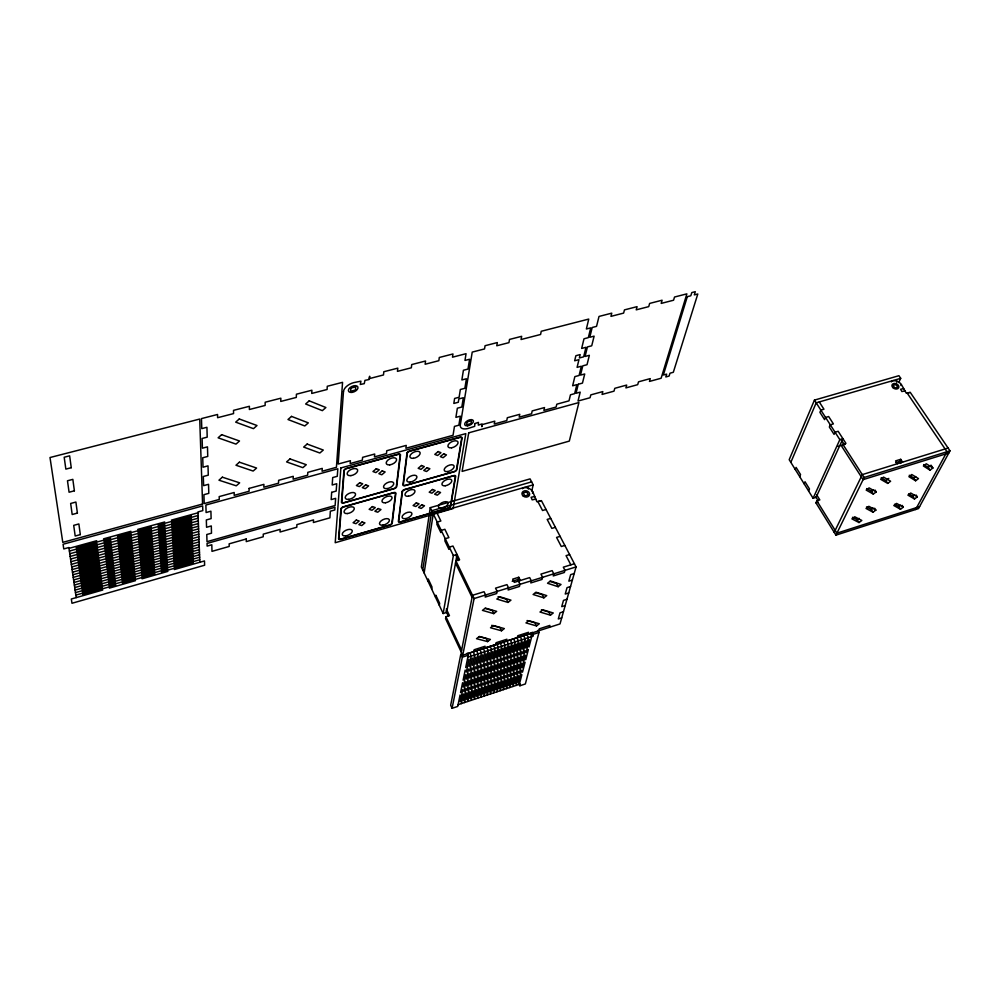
<?xml version="1.0" encoding="UTF-8"?>
<svg xmlns="http://www.w3.org/2000/svg" width="1000" height="1000" viewBox="0 0 1000 1000"><rect width="100%" height="100%" fill="white"/><g stroke="black" fill="none" stroke-linecap="round" stroke-linejoin="round"><path stroke-width="1.5" d="M531.788 490.938L533.188 484.85L530.062 478.888L430.262 507.65L421.35 567L443.162 613.525L446.675 612.438L457.038 554.462L453.363 555.562L443.162 613.525M422.75 569.987L431.75 510.725L531.625 481.863M424.15 572.975L433.237 513.812L533.188 484.85M427.912 581L428.225 578.987L432.013 587.062L431.688 589.062M435.5 597.175L435.825 595.188L439.663 603.35L439.325 605.325M446.312 608.938L449.45 615.612L445.925 616.712L445.575 618.675L462.725 655.238L560.013 623.925L576.075 566.912L541.425 500.637L537.925 501.662L542.537 510.513L546.05 509.475M461.238 652.062L472.5 595.3L484.05 591.725L485.637 594.975L485.188 597.1L496.675 593.538L497.137 591.413L495.538 588.162L506.975 584.625L508.575 587.863L508.088 589.987L519.462 586.45L519.963 584.325L518.35 581.1M452.075 708.312L462.337 657.15L460.85 653.988L450.675 705.238L452.075 708.312L457.713 706.438L460.05 695.037M462.725 655.238L474.087 598.562L455.913 560.862L459.6 559.763L452.962 546.025L449.288 547.112L448.913 549.3L444.875 540.9L445.238 538.713L448.9 537.625L444.875 529.288L441.213 530.363L440.863 532.562L436.863 524.275L437.212 522.062L440.863 521L436.875 512.75M460.562 692.588L462.587 682.712M463.1 680.212L465.188 670.088M465.712 667.525L468.237 655.25L467.238 653.15M460.2 701.75L462.713 689.6M463.225 687.125L465.812 674.625M466.337 672.087L469 659.225M461.337 703.612L463.35 693.95M463.862 691.5L465.925 681.612M466.438 679.112L468.55 669M469.087 666.438L471.25 656.075L469.762 652.913M463.475 700.662L466.025 688.512M466.538 686.038L469.162 673.538M469.7 671L472.4 658.138M473.738 651.688L474.137 649.762L485.112 646.237L484.7 648.162M464.6 702.525L466.637 692.862M467.15 690.413L469.25 680.525M469.775 678.025L471.912 667.9M472.463 665.337L474.65 654.975L473.162 651.825M466.737 699.587L469.325 687.425M469.85 684.95L472.512 672.438M473.05 669.9L475.788 657.038M467.85 701.45L469.925 691.775M470.45 689.338L472.562 679.438M473.1 676.938L475.275 666.812M475.825 664.25L478.05 653.875L476.55 650.738M470 698.5L472.625 686.338M473.15 683.863L475.85 671.35M476.4 668.812L479.175 655.938M471.1 700.362L473.2 690.7M473.738 688.25L475.887 678.35M476.425 675.85L478.625 665.725M479.188 663.162L481.438 652.788L479.95 649.638M473.25 697.425L475.913 685.25M476.45 682.788L479.188 670.263M479.75 667.725L482.562 654.85M474.35 699.287L476.475 689.613M477.025 687.163L479.2 677.262M479.75 674.762L481.975 664.625M482.537 662.062L484.825 651.688L483.325 648.55M476.512 696.35L479.2 684.175M479.75 681.7L482.525 669.175M483.088 666.637L485.938 653.763M522.487 488.725L522.675 487.887A7.763 6.288 12.7 0 1 532.812 491.863L536.838 501.675L540.475 500.913M477.6 698.213L479.75 688.538M480.3 686.087L482.5 676.188M483.062 673.675L485.325 663.538M485.9 660.975L488.212 650.6L486.712 647.463M479.75 695.275L482.488 683.088M483.038 680.625L485.85 668.088M486.425 665.55L489.312 652.663M480.838 697.138L483.025 687.463M483.575 685.013L485.812 675.1M486.375 672.6L488.663 662.463M489.237 659.887L491.587 649.513L490.087 646.375M528.362 489.05L528.55 488.212M483 694.2L485.763 682.013M486.325 679.538L489.175 667.013M489.75 664.463L492.675 651.575M495.6 644.65L496.05 642.725L506.925 639.225L506.463 641.162M484.062 696.062L486.287 686.375M486.838 683.925L489.113 674.025M489.675 671.513L492 661.375M492.587 658.812L494.963 648.425L493.45 645.3M486.238 693.125L489.038 680.938M489.613 678.462L492.488 665.925M493.075 663.388L496.037 650.5M532.487 493.25L532.812 491.863M487.3 694.987L489.538 685.3M490.1 682.85L492.4 672.938M492.975 670.438L495.325 660.288M495.925 657.725L498.325 647.337L496.825 644.212M489.475 692.05L492.312 679.862M492.887 677.387L495.8 664.85M496.4 662.3L499.4 649.412M490.525 693.925L492.788 684.225M493.363 681.775L495.688 671.862M496.275 669.362L498.65 659.212M499.25 656.637L501.688 646.25L500.175 643.125M519.338 581.538L518.263 579.4L518.775 577.263L512.688 579.138L514.3 582.362L529.675 577.6L531.3 580.8L530.775 582.938L542.025 579.438L542.575 577.3L540.938 574.113L552.15 570.638L553.787 573.825L553.225 575.95L564.375 572.487L564.963 570.35L563.312 567.175L574.412 563.737M492.7 690.975L495.575 678.787M496.163 676.312L499.113 663.763M499.712 661.225L502.75 648.325M493.738 692.85L496.037 683.162M496.625 680.713L498.975 670.788M499.562 668.288L501.975 658.125M502.587 655.562L505.05 645.163L503.537 642.05M495.925 689.912L498.837 677.712M499.425 675.238L502.413 662.688M503.025 660.15L506.1 647.25M496.962 691.787L499.288 682.087M499.875 679.638L502.25 669.712M502.85 667.212L505.288 657.05M505.913 654.488L508.4 644.087L506.887 640.975M499.15 688.838L502.088 676.637M502.688 674.163L505.712 661.612M506.325 659.075L509.45 646.162M500.175 690.713L502.525 681.025M503.125 678.562L505.525 668.637M506.138 666.137L508.6 655.975M509.225 653.4L511.75 643.012L510.238 639.9M502.362 687.775L505.337 675.562M505.95 673.088L509.012 660.537M509.637 658L512.788 645.088M503.375 689.65L505.763 679.95M506.362 677.5L508.8 667.575M509.412 665.062L511.912 654.9M512.537 652.325L515.1 641.925L513.575 638.825M517.275 637.688L517.75 635.75L528.525 632.288L528.038 634.225M505.575 686.712L508.587 674.5M509.2 672.025L512.3 659.463M512.925 656.925L516.112 644.013M506.575 688.587L508.988 678.888M509.6 676.425L512.062 666.5M512.688 663.988L515.212 653.825M515.85 651.263L518.438 640.85L516.912 637.75M508.787 685.65L511.838 673.438M512.45 670.95L515.588 658.4M516.225 655.85L519.45 642.938M509.775 687.525L512.212 677.825M512.837 675.362L515.325 665.438M515.962 662.925L518.513 652.75M519.15 650.188L521.763 639.775L520.25 636.675M511.987 684.587L515.075 672.362M515.7 669.887L518.862 657.325M519.513 654.775L522.775 641.862M512.975 686.462L515.438 676.762M516.062 674.3L518.587 664.362M519.225 661.85L521.8 651.688M522.45 649.112L525.1 638.7L523.575 635.6M515.188 683.525L518.3 671.3M518.938 668.825L522.137 656.263M522.788 653.713L526.087 640.788M516.163 685.413L518.65 675.7M519.288 673.238L521.838 663.3M522.475 660.788L525.087 650.612M525.75 648.037L528.425 637.625L526.888 634.538M518.375 682.463L521.538 670.238M522.175 667.763L525.413 655.188M526.075 652.638L529.4 639.712M519.35 684.35L521.862 674.638M522.5 672.175L525.087 662.237M525.737 659.725L528.375 649.55M529.038 646.975L531.737 636.562L530.212 633.462M537.962 630.4L538.987 632.463L525.35 683.962L519.875 685.775L520.337 684.025L458.075 704.688M467.837 657.175L532.775 636.225L533.275 634.3L532.25 632.238M538.737 630.775L539.25 628.837L549.925 625.4L549.4 627.35M898.725 382.488L900.713 378.338L898.925 375.7L814.438 400.112L789.188 459.688L813.1 498.275L816.087 497.337L842.938 438.725L839.837 439.65L813.1 498.275M790.837 462.337L816.188 402.837L900.713 378.338M795.238 469.45L796.112 467.425L800.562 474.575L799.675 476.6M804.125 483.787L805.025 481.775L809.5 489L808.6 491.012M915.612 509.513L946.988 451.763L907.25 393.188L910.212 392.312L950 450.825L918.512 508.587L835.95 535.15L815.925 502.825L816.85 500.825L819.837 499.9L816.562 494.65M819.262 401.95L823.95 409.225L820.863 410.125L819.912 412.337L824.6 419.65L825.575 417.45L828.662 416.538L833.388 423.9L830.3 424.812L829.325 427.013L834.075 434.4L835.062 432.212L838.15 431.287L845.95 443.387L842.837 444.325L841.838 446.512L863.1 479.637L948.825 452.987M891.363 381.887L891.812 380.925A7.225 5.25 23.2 0 1 901.363 384.513L906.287 393.188L909.4 392.55M896.612 382.225L897.075 381.262M900.888 385.475L901.363 384.513M834.212 532.35L862.3 474.613L948.1 448.038M835.95 535.15L864.15 477.475L950 450.825M895.775 462.663L899.6 461.475L900.7 459.312L902.575 462.137M493.75 613.625L496.637 611.362L485.363 608.1L482.463 610.375L493.75 613.625L492.2 610.425L485.138 608.375M508.038 602.425L510.938 600.15L499.762 596.763L496.85 599.062L508.038 602.425L506.463 599.225L498.062 596.675M487.587 641.6L490.387 639.425L479.338 636.487L476.525 638.688L487.587 641.6L486.075 638.438L479.162 636.613M501.5 630.775L504.325 628.587L493.363 625.538L490.525 627.762L501.5 630.775L499.963 627.625L491.725 625.337M543.837 597.85L546.712 595.612L536.025 592.225L533.125 594.5L543.837 597.85L542.238 594.7L535.538 592.587M558.15 586.712L561.05 584.462L550.45 580.962L547.525 583.25L558.15 586.712L556.525 583.562L549.888 581.375M536.5 625.925L539.312 623.75L528.812 620.712L525.988 622.9L536.5 625.925L534.95 622.812L527.062 620.525M550.438 615.163L553.263 612.975L542.863 609.825L540.013 612.025L550.438 615.163L548.875 612.05L541.425 609.8M866.737 488.575L871.5 491.25L873.438 489.812M881.162 477.825L885.875 480.575L888.787 478.4M876.213 491.925L869.087 487.912L866.162 490.087L873.312 494.075L876.213 491.925L875 490.037M887.7 483.4L890.625 481.225L883.587 477.113L880.65 479.3L887.7 483.4L885.875 480.575M852.5 517.3L857.25 519.763L859.125 518.362M866.562 506.887L871.237 509.412L873.125 508.013M909.275 475.25L913.763 477.975L915.7 476.55M923.713 464.562L928.125 467.35L931.05 465.2L932.913 467.987L929.987 470.138L923.363 465.975L926.3 463.8L932.913 467.987M859 522.55L861.825 520.462L854.737 516.775L851.9 518.875L859 522.55L857.25 519.763M875.863 510.1L868.863 506.312L866 508.438L873.012 512.2L875.863 510.1L874.675 508.25M915.6 480.763L918.5 478.612L911.8 474.538L908.888 476.688L915.6 480.763L913.763 477.975M894.675 504.25L898.7 506.5L900.575 505.125M908.725 493.9L912.688 496.213L914.575 494.825M903.3 507.175L896.625 503.425L893.787 505.513L900.475 509.25L903.3 507.175L902.113 505.35M917.325 496.875L910.75 493.025L907.887 495.125L914.488 498.963L917.325 496.875L916.125 495.05M467.825 653.538L531.237 633.138L532.775 636.225M462.337 657.15L468.237 655.25M533.275 634.3L538.987 632.463M561.712 617.863L558.3 618.962L560 612.837L563.438 611.737M919.587 506.613L836.912 533.175L816.85 500.825M565.188 605.55L561.725 606.65L563.475 600.388L566.95 599.288M570.538 586.55L567.025 587.65L565.237 594.05L568.737 592.95M815.925 502.825L817.913 502.212M572.362 580.075L568.837 581.175L570.662 574.637L574.2 573.525M900.7 459.312L895.588 460.887L897.45 463.725M512.2 581.275L518.263 579.4M474.087 598.562L576.075 566.912M569.612 554.55L566.062 555.65L570.85 564.85M564.837 545.425L561.287 546.5L556.562 537.425L560.1 536.35M555.388 527.337L551.85 528.4L547.188 519.425L550.712 518.375M837.788 446.413L845.225 444.175M82.338 591.962L115.5 582.513M122.075 580.638L154.713 571.325M161.188 569.475L193.325 560.312M75.838 595.112L102.438 587.525M109.05 585.638L135.3 578.15M141.825 576.287L167.738 568.888M174.175 567.05L199.75 559.75M82.688 594.462L115.775 585.013M122.338 583.138L154.913 573.825M161.375 571.987L193.438 562.825M102.75 590.025L71.325 599L71.975 603.275L204.625 565.225L204.488 560.938L174.325 569.55M109.338 588.138L135.538 580.65M142.037 578.787L167.9 571.388M74.362 585.05L101.213 577.438M107.875 575.55L134.362 568.05M140.938 566.188L167.075 558.775M173.575 556.938L199.375 549.625M81.287 584.412L114.663 574.938M121.287 573.062L154.137 563.75M160.662 561.9L193 552.725M74.737 587.575L101.512 579.975M108.162 578.088L134.6 570.588M141.163 568.725L167.237 561.325M173.725 559.487L199.475 552.175M81.638 586.938L114.938 577.475M121.55 575.6L154.338 566.287M160.837 564.438L193.113 555.262M75.113 590.1L101.825 582.5M108.462 580.612L134.838 573.125M141.375 571.263L167.413 563.85M173.875 562.013L199.562 554.712M81.988 589.45L115.225 580M121.812 578.125L154.525 568.812M161.012 566.962L193.225 557.8M75.475 592.612L102.137 585.025M108.75 583.138L135.062 575.638M141.6 573.775L167.575 566.375M174.025 564.538L199.662 557.238M79.85 574.175L113.525 564.7M120.213 562.812L153.363 553.488M159.938 551.638L192.562 542.45M73.25 577.375L100.262 569.763M106.975 567.875L133.637 560.363M140.262 558.5L166.575 551.075M173.113 549.237L199.088 541.925M80.213 576.75L113.812 567.275M120.475 565.4L153.55 556.062M160.113 554.212L192.675 545.037M73.625 579.95L100.575 572.337M107.275 570.45L133.887 562.938M140.488 561.075L166.75 553.663M173.263 551.812L199.188 544.5M80.562 579.312L114.1 569.837M120.75 567.962L153.75 558.638M160.3 556.788L192.787 547.612M74 582.5L100.9 574.9M107.575 573L134.125 565.5M140.712 563.638L166.912 556.225M173.425 554.388L199.275 547.075M80.925 581.862L114.375 572.4M121.013 570.513L153.95 561.2M160.475 559.35L192.9 550.175M78.75 566.388L112.662 556.9M119.388 555.013L152.762 545.675M159.388 543.812L192.225 534.625M72.112 569.6L99.312 561.987M106.075 560.087L132.912 552.575M139.588 550.7L166.075 543.275M172.65 541.438L198.787 534.113M79.125 569L112.95 559.513M119.663 557.625L152.963 548.288M159.562 546.438L192.338 537.25M72.487 572.212L99.637 564.587M106.375 562.7L133.162 555.175M139.812 553.312L166.238 545.887M172.8 544.05L198.888 536.725M79.488 571.587L113.238 562.112M119.938 560.225L153.162 550.887M159.75 549.038L192.45 539.85M72.862 574.8L99.95 567.188M106.675 565.288L133.4 557.775M140.037 555.913L166.412 548.488M172.963 546.65L198.988 539.325M70.562 559.075L98.025 551.45M104.838 549.55L131.938 542.025M138.663 540.15L165.387 532.725M172.025 530.875L198.4 523.538M77.65 558.488L111.788 548.987M118.562 547.1L152.162 537.75M158.825 535.9L191.887 526.7M70.95 561.725L98.35 554.1M105.15 552.2L132.175 544.675M138.887 542.812L165.562 535.375M172.188 533.538L198.5 526.2M78.012 561.138L112.088 551.638M118.837 549.75L152.363 540.4M159.012 538.55L192 529.35M71.338 564.362L98.675 556.737M105.463 554.85L132.425 547.312M139.125 545.45L165.725 538.025M172.338 536.175L198.6 528.85M78.388 563.763L112.375 554.275M119.113 552.388L152.562 543.05M159.2 541.188L192.113 532M71.725 566.987L99 559.362M105.763 557.475L132.675 549.95M139.35 548.088L165.9 540.662M172.5 538.812L198.7 531.487M69.4 551.062L97.037 543.425M103.912 541.525L131.188 533.987M137.95 532.112L164.862 524.675M171.55 522.837L198.1 515.5M76.525 550.487L110.9 540.975M117.725 539.087L151.55 529.738M158.262 527.875L191.537 518.675M69.787 553.75L97.375 546.112M104.225 544.212L131.438 536.675M138.188 534.8L165.037 527.375M171.7 525.525L198.2 518.188M76.9 553.175L111.2 543.663M118 541.775L151.75 532.425M158.45 530.562L191.663 521.362M70.175 556.425L97.7 548.787M104.537 546.888L131.688 539.35M138.425 537.487L165.212 530.05M171.863 528.2L198.3 520.875M77.275 555.837L111.5 546.337M118.287 544.45L151.95 535.087M158.637 533.237L191.775 524.038M69 548.362L96.713 540.725M103.588 538.825L130.925 531.287M137.713 529.412L164.688 521.975M171.388 520.125L198 512.788M76.15 547.8L110.6 538.288M117.438 536.4L151.337 527.038M158.062 525.175L191.425 515.975M535.788 499.087L532.15 499.85L531.1 497.275L534.738 496.512M903.713 388.625L900.588 389.25L901.875 391.538L905 390.9M928.125 467.35L929.987 470.138M899.6 461.475L900.837 463.35M912.688 496.213L914.488 498.963M898.7 506.5L900.475 509.25M841.05 439.525L844.163 444.363M814.438 400.112L839.837 439.65M842.837 444.325L864.15 477.475M871.5 491.25L873.312 494.075M871.237 509.412L873.012 512.2M815.65 496.65L818.088 500.588M518.775 577.263L520.375 580.475M518.913 683.775L519.875 685.775M455.887 555.062L458.55 560.55M430.262 507.65L453.363 555.562M455.525 563.038L472.088 597.425M445.962 610.913L448.462 616.25M445.925 616.712L461.613 650.138M76.2 597.612L68.875 547.525L63.775 548.938L63.075 544.25L202.638 505.913L202.8 510.613L197.963 511.95L199.85 562.263M246.262 538.975L246.262 541.613L263.212 536.788L263.263 534.15L280.138 529.362L280.062 532L296.788 527.238L296.9 524.612L313.538 519.888L313.387 522.513L329.888 517.825L330.35 511.213L334.8 509.963L334.988 507.3L207.05 543.438L207.138 546.1L211.812 544.775L211.988 551.35L229.188 546.462L229.15 543.837L246.262 538.975M249.088 488.413L249.075 491.262L234.2 495.35L234.175 492.5L219.188 496.6L219.25 499.45L204.2 503.575L203.912 494.675L208.787 493.35L208.538 484.312L203.612 485.65L203.325 476.488L208.275 475.163L208.012 465.863L203.025 467.2L202.725 457.762L207.75 456.438L207.475 446.863L202.413 448.188L202.1 438.475L207.2 437.15L206.925 427.287L201.788 428.612L201.462 418.6L217.55 414.475L217.613 417.7L233.55 413.6L233.525 410.363L249.4 406.287L249.387 409.513L265.125 405.462L265.175 402.225L280.85 398.2L280.763 401.438L296.3 397.425L296.425 394.2L311.9 390.225L311.737 393.45L327.088 389.5L327.275 386.275L342.562 382.337L336.425 467.3L322.088 471.238L322.262 468.387L307.8 472.35L307.65 475.2L293.137 479.175L293.25 476.325L278.612 480.337L278.538 483.188L263.85 487.212L263.9 484.363L249.088 488.413M474.787 423.575L474.675 426.337L468.062 428.475A9.55 5.038 -27 0 1 460.275 425.125L472.225 352.1L484.525 348.938L485.075 345.712L497.337 342.562L496.763 345.775L508.925 342.65L509.538 339.425L521.675 336.312L521.038 339.525L540.575 334.487L541.25 331.275L588.75 319.075L586.362 329L590.737 327.863L588.337 337.65L583.987 338.787L581.663 348.438L585.975 347.3L583.65 356.825L579.362 357.962L580.175 354.575L575.862 355.712L574.65 360.788L578.95 359.65L577.087 367.362L581.35 366.225L579.087 375.487L574.85 376.625L572.638 385.775L576.85 384.625L574.65 393.65L570.462 394.8L569 400.85L556.8 404.188L556.125 407.038L543.888 410.4L544.525 407.55L532.188 410.925L531.575 413.775L519.2 417.163L519.788 414.312L507.325 417.725L506.763 420.575L494.25 424.012L494.787 421.163L482.188 424.613L481.812 426.688L481.95 423.95L478.312 425.138L478.438 422.388L474.787 423.575M331.675 492.337L331.163 499.6L335.65 498.338L335.125 505.513L207 541.663L206.775 534.513L211.5 533.188L211.3 525.95L206.562 527.275L206.325 519.95L211.112 518.612L210.912 511.2L206.1 512.525L205.875 505.025L337.825 468.775L337.262 476.3L332.7 477.562L332.188 484.988L336.725 483.725L336.188 491.075L331.675 492.337M343.488 391.562L338.162 464.038L350.412 460.688L350.175 463.537L362.337 460.2L362.6 457.35L374.712 454.025L374.425 456.875L386.463 453.575L386.775 450.725L406.25 445.4L405.887 448.25L453.038 435.312L454.462 426.4L458.862 425.2L460.337 416.163L455.9 417.362L457.362 408.2L461.825 407.013L463.338 397.725L458.837 398.913L458.312 402.25L453.825 403.45L454.613 398.45L459.113 397.25L460.35 389.5L464.862 388.3L466.413 378.75L461.863 379.95L463.413 370.262L467.987 369.062L469.588 359.25L464.975 360.438L466.05 353.688L452.488 357.188L452.975 353.963L439.3 357.475L438.85 360.7L425.138 364.237L425.55 361.012L411.725 364.562L411.337 367.788L397.45 371.362L397.812 368.15L383.812 371.737L383.488 374.963L369.45 378.587L369.663 376.238L368.95 379.562L364.95 380.363L364.25 383.663L360.262 384.462L360.95 381.163L353.7 382.638A10.325 5.85 -24.8 0 0 343.488 391.562M340.875 467.938L335.213 542.725L453.15 508.537L465.812 433.625L340.875 467.938M340.913 508.9L338.587 538.638A2.462 1.238 -23.9 0 0 340.788 539.325L389.825 525.125A2.425 1.212 -24.8 0 0 392.25 523.125L395.85 493.338A2.487 1.275 -25 0 0 393.713 492.575L343.387 506.812A2.525 1.3 -24 0 0 340.913 508.9M343.913 470.588L341.438 502.175A2.537 1.312 -24 0 0 343.7 502.938L394.175 488.7A2.5 1.288 -25.1 0 0 396.662 486.613L400.5 455A2.562 1.35 -25.3 0 0 398.3 454.15L346.463 468.413A2.6 1.375 -24.2 0 0 343.913 470.588M341.275 509.012L338.963 538.325A2.462 1.238 -23.9 0 0 341.163 539.012L389.5 525.013A2.425 1.212 -24.8 0 0 391.912 523.013L395.462 493.663A2.487 1.275 -25 0 0 393.325 492.9L343.738 506.925A2.525 1.3 -24 0 0 341.275 509.012M344.275 470.712L341.838 501.85A2.537 1.312 -24 0 0 344.087 502.612L393.837 488.575A2.5 1.288 -25.1 0 0 396.337 486.5L400.1 455.337A2.562 1.35 -25.3 0 0 397.9 454.487L346.825 468.537A2.6 1.375 -24.2 0 0 344.275 470.712M350.887 388.088L350.637 391.275L355.475 390.012L355.725 386.825L350.887 388.088M402.125 491.562L398.363 521.35A2.425 1.212 -25.1 0 0 400.438 522.05L448.275 508.2A2.387 1.188 -26 0 0 450.7 506.213L455.675 476.4A2.45 1.238 -26.3 0 0 453.663 475.613L404.6 489.5A2.475 1.262 -25.3 0 0 402.125 491.562M406.95 453.225L402.962 484.837A2.487 1.275 -25.3 0 0 405.1 485.625L454.3 471.737A2.462 1.262 -26.3 0 0 456.8 469.675L462.062 438.05A2.525 1.325 -26.7 0 0 460 437.175L409.513 451.062A2.55 1.35 -25.6 0 0 406.95 453.225M402.45 491.688L398.75 521.038A2.425 1.212 -25.1 0 0 400.825 521.737L447.975 508.088A2.4 1.188 -26 0 0 450.4 506.1L455.288 476.712A2.45 1.238 -26.3 0 0 453.263 475.938L404.938 489.613A2.475 1.262 -25.3 0 0 402.45 491.688M407.287 453.363L403.35 484.513A2.487 1.275 -25.3 0 0 405.487 485.3L453.975 471.613A2.462 1.262 -26.3 0 0 456.475 469.55L461.662 438.387A2.525 1.325 -26.7 0 0 459.6 437.512L409.85 451.2A2.55 1.35 -25.6 0 0 407.287 453.363M467.1 421.887L466.613 424.775L470.988 423.575L471.475 420.7L467.1 421.887M468.713 432.825L462.113 471.388L569.312 441.1L578.913 402.55L468.713 432.825M578.25 384.25L576.038 393.275L580.212 392.137L578.013 401.037L590.075 397.725L590.8 394.875L602.825 391.587L602.075 394.438L614.012 391.163L614.788 388.312L626.688 385.062L625.887 387.9L637.7 384.663L638.513 381.825L650.288 378.6L649.45 381.438L661.137 378.237L686.875 293.85L674.525 297.025L673.575 300.225L661.188 303.412L662.113 300.212L649.638 303.425L648.737 306.625L636.213 309.85L637.087 306.65L624.462 309.887L623.625 313.1L610.95 316.363L611.775 313.15L599.012 316.438L596.55 326.362L592.188 327.488L589.788 337.275L594.125 336.138L591.725 345.8L587.413 346.925L585.075 356.45L589.362 355.312L587.025 364.712L582.775 365.838L580.5 375.112L584.725 373.975L582.463 383.113L578.25 384.25M687.3 296.688L663.337 375.025L666.675 374.113L665.8 376.962L669.112 376.05L670 373.2L673.325 372.287L697.8 293.988L694.3 294.887L695.3 291.688L691.787 292.587L690.8 295.788L687.3 296.688M221.637 434.663L218.1 437.812L236 444.113L239.513 441L221.637 434.663M239.262 418.963L235.688 422.15L253.463 428.663L257.013 425.525L239.262 418.963M222.375 477.188L218.95 480.2L236.262 485.812L239.662 482.837L222.375 477.188M239.412 462.2L235.963 465.238L253.162 471.05L256.6 468.05L239.412 462.2M291.525 416.4L287.975 419.525L304.8 425.95L308.325 422.875L291.525 416.4M309.225 400.838L305.637 404L322.337 410.637L325.9 407.525L309.225 400.838M290.012 458.925L286.575 461.912L302.887 467.663L306.3 464.712L290.012 458.925M307.137 444.062L303.663 447.075L319.85 453.013L323.3 450.05L307.137 444.062M359.725 482.725L356.388 485.55L359.363 486.6L362.7 483.787L359.725 482.725M376.325 468.688L372.962 471.538L375.913 472.625L379.275 469.787L376.325 468.688M365.662 484.837L362.337 487.65L365.288 488.688L368.612 485.887L365.662 484.837M382.212 470.875L378.862 473.7L381.788 474.787L385.138 471.962L382.212 470.875M356.3 520.05L353.075 522.762L355.975 523.7L359.2 521L356.3 520.05M372.4 506.587L369.137 509.325L372.013 510.288L375.275 507.575L372.4 506.587M421.512 465.5L418.162 468.3L420.975 469.375L424.312 466.587L421.512 465.5M438.162 451.562L434.787 454.387L437.575 455.5L440.938 452.688L438.162 451.562M362.088 521.95L358.862 524.637L361.737 525.575L364.963 522.888L362.088 521.95M378.137 508.55L374.888 511.262L377.738 512.225L380.988 509.525L378.137 508.55M427.1 467.663L423.762 470.45L426.55 471.512L429.888 468.738L427.1 467.663M443.713 453.8L440.337 456.613L443.1 457.713L446.463 454.9L443.713 453.8M416.325 502.863L413.088 505.55L415.825 506.512L419.062 503.837L416.325 502.863M432.475 489.487L429.2 492.2L431.912 493.2L435.188 490.5L432.475 489.487M421.788 504.8L418.55 507.475L421.262 508.438L424.5 505.763L421.788 504.8M437.887 491.5L434.625 494.2L437.312 495.188L440.575 492.5L437.887 491.5M526.763 491.887L523.25 492.912L524.812 495.925L528.325 494.9L526.763 491.887M896 384.475L893.025 385.337L894.825 388.013L897.8 387.137L896 384.475M80.312 534.612L75.188 536.013L73.7 525.363L78.863 523.95L80.312 534.612M202.575 504.025L62.787 542.362L50 457.525L199.725 419.05L202.575 504.025M77.4 513.1L72.188 514.513L70.65 503.462L75.9 502.062L77.4 513.1M74.388 490.812L69.075 492.225L67.475 480.775L72.838 479.363L74.388 490.812M71.25 467.713L65.85 469.113L64.188 457.238L69.65 455.825L71.25 467.713M451.625 447.788A5.513 2.875 -26.5 0 0 457.925 441.875A5.513 2.875 -26.5 0 0 449.425 443.312A5.513 2.875 -26.5 0 0 451.625 447.788M445.213 485.775A5.35 2.712 -26.1 0 0 451.737 480.238A5.35 2.712 -26.1 0 0 443.663 481.312A5.35 2.712 -26.1 0 0 445.213 485.775M389.775 464.862A5.587 2.95 -25.2 0 0 396.475 459.05A5.587 2.95 -25.2 0 0 387.887 460.112A5.587 2.95 -25.2 0 0 389.775 464.862M385.462 502.775A5.438 2.775 -24.9 0 0 391.962 497.2A5.438 2.775 -24.9 0 0 383.612 498.35A5.438 2.775 -24.9 0 0 385.462 502.775M413.375 458.325A5.562 2.925 -25.7 0 0 420.087 452.525A5.562 2.925 -25.7 0 0 411.613 453.575A5.562 2.925 -25.7 0 0 413.375 458.325M408.387 496.25A5.4 2.75 -25.4 0 0 414.9 490.688A5.4 2.75 -25.4 0 0 406.65 491.812A5.4 2.75 -25.4 0 0 408.387 496.25M350.875 475.625A5.65 2.988 -24.3 0 0 357.562 469.787A5.65 2.988 -24.3 0 0 348.787 470.9A5.65 2.988 -24.3 0 0 350.875 475.625M347.35 513.562A5.487 2.812 -24.1 0 0 354.237 508.113A5.487 2.812 -24.1 0 0 345.925 508.875A5.487 2.812 -24.1 0 0 347.35 513.562M447.475 471.587A5.412 2.775 -26.3 0 0 454.075 465.975A5.412 2.775 -26.3 0 0 445.913 467.025A5.412 2.775 -26.3 0 0 447.475 471.587M441.637 508.175A5.263 2.612 -25.9 0 0 448.038 502.775A5.263 2.612 -25.9 0 0 440.1 503.9A5.263 2.612 -25.9 0 0 441.637 508.175M387.075 488.612A5.487 2.837 -25 0 0 393.65 482.95A5.487 2.837 -25 0 0 385.213 484.062A5.487 2.837 -25 0 0 387.075 488.612M382.925 525.15A5.337 2.675 -24.7 0 0 389.3 519.712A5.337 2.675 -24.7 0 0 381.087 520.9A5.337 2.675 -24.7 0 0 382.925 525.15M410.25 482.075A5.463 2.812 -25.5 0 0 416.838 476.438A5.463 2.812 -25.5 0 0 408.5 477.525A5.463 2.812 -25.5 0 0 410.25 482.075M405.45 518.638A5.312 2.65 -25.2 0 0 411.838 513.225A5.312 2.65 -25.2 0 0 403.725 514.375A5.312 2.65 -25.2 0 0 405.45 518.638M348.537 499.4A5.55 2.875 -24.2 0 0 355.513 493.875A5.55 2.875 -24.2 0 0 347.1 494.6A5.55 2.875 -24.2 0 0 348.537 499.4M345.475 535.913A5.387 2.712 -24 0 0 352.238 530.6A5.387 2.712 -24 0 0 344.062 531.425A5.387 2.712 -24 0 0 345.475 535.913M467.625 425.788A4.75 2.512 -27 0 0 473.35 420.737A4.75 2.512 -27 0 0 466.163 421.662A4.75 2.512 -27 0 0 467.625 425.788M351.887 392.413A5.138 2.913 -24.8 0 0 357.85 386.9A5.138 2.913 -24.8 0 0 349.8 387.825A5.138 2.913 -24.8 0 0 351.887 392.413M523.3 496.125A3.862 3.125 12.7 0 0 529.562 494.762A3.862 3.125 12.7 0 0 524.513 490.838A3.862 3.125 12.7 0 0 523.3 496.125M892.8 387.55A3.6 2.612 23.2 0 0 898.688 387.725A3.6 2.612 23.2 0 0 894.75 383.45A3.6 2.612 23.2 0 0 892.8 387.55"/></g></svg>
